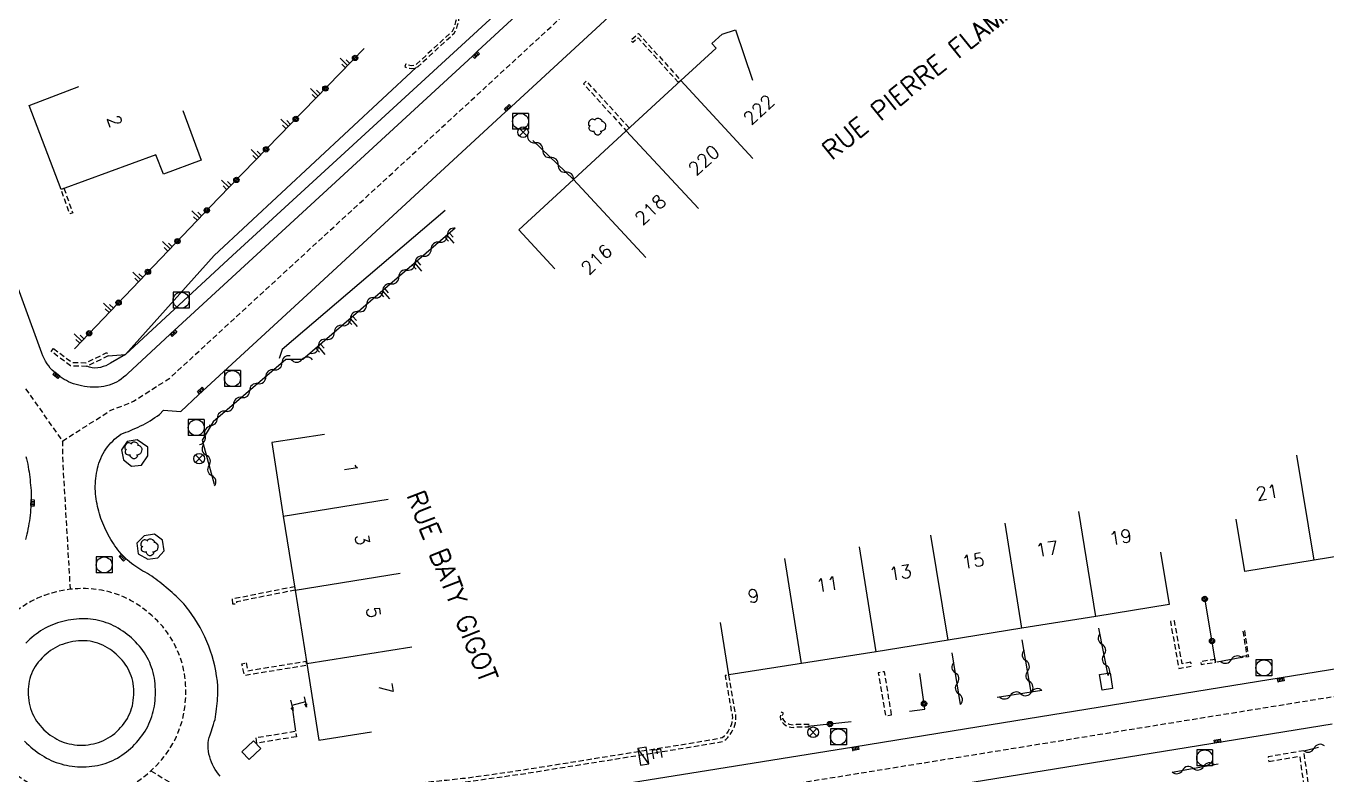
# Model space of a CAD drawing. Header units: millimetres. Extents: x 150037 to 150985, y 153000 to 154000.
# Drawn here: x 150276 to 150398.2, y 153646.2 to 153716.7 of the extents above; entities that cross this region are included whole.
import ezdxf
from ezdxf.enums import TextEntityAlignment as Align

# ---------------------------------------------------------------- set-up
doc = ezdxf.new("R2010")
doc.units = ezdxf.units.MM
doc.linetypes.add('DASHED', pattern=[0.75, 0.5, -0.25])
doc.layers.get('0').update_dxf_attribs({"linetype": 'CONTINUOUS'})
for name, color, linetype in [('W0001', 6, 'DASHED'), ('W0008', 7, 'CONTINUOUS'), ('W0017', 7, 'CONTINUOUS'), ('W0100', 7, 'CONTINUOUS'), ('W0105', 7, 'CONTINUOUS'), ('W0112', 1, 'DASHED'), ('W0211', 2, 'CONTINUOUS'), ('W0300', 7, 'CONTINUOUS'), ('W0310', 3, 'CONTINUOUS'), ('W0322', 7, 'CONTINUOUS'), ('W0400', 7, 'CONTINUOUS'), ('W0420', 7, 'CONTINUOUS'), ('W0430', 7, 'CONTINUOUS'), ('W0469', 7, 'CONTINUOUS'), ('W0989', 7, 'CONTINUOUS'), ('W0991', 7, 'CONTINUOUS'), ('W1102', 7, 'CONTINUOUS'), ('W1471', 7, 'CONTINUOUS')]:
    doc.layers.add(name, color=color, linetype=linetype)
doc.styles.get("Standard").update_dxf_attribs({"font": 'romans.shx', "width": 0.85})

# ---------------------------------------------------------------- blocks, each defined once
blk = doc.blocks.new('T400')
for p, q in [((-0.15, 0.3), (0.15, 0.3)), ((-0.15, -0.25), (-0.15, 0.3)), ((-0.15, 0.15), (0.15, 0.15)), ((-0.15, 0), (0.15, 0)), ((0.15, 0.3), (0.15, -0.25)), ((-0.15, -0.15), (0.15, -0.15)), ((-0.15, -0.25), (-0.15, -0.3)), ((-0.15, -0.3), (0.15, -0.3)), ((0.15, -0.3), (0.15, -0.25))]:
    blk.add_line(p, q)
blk = doc.blocks.new('T420')
for p, q in [((0.75, 0.75), (-0.75, 0.75)), ((-0.75, 0.75), (-0.75, -0.75)), ((0.75, 0.75), (0.75, -0.75)), ((0.75, -0.75), (-0.75, -0.75))]:
    blk.add_line(p, q)
blk.add_ellipse((0, 0), major_axis=(-0.53, 0.53), ratio=1, start_param=3.926991, end_param=10.210176)
blk = doc.blocks.new('T300')
for p, q in [((-0.8, 0.51), (-0.86, 0.34)), ((-0.86, 0.34), (-0.86, 0.17)), ((-0.86, 0.17), (-0.74, 0.06)), ((-0.69, 0.63), (-0.8, 0.51)), ((-0.8, -0.06), (-0.74, 0.06)), ((-0.74, 0.06), (-0.69, 0.11)), ((-0.57, 0.69), (-0.69, 0.63)), ((-0.46, 0.69), (-0.57, 0.69)), ((-0.29, 0.63), (-0.46, 0.69)), ((-0.29, 0.63), (-0.17, 0.74)), ((-0.23, 0.57), (-0.29, 0.63)), ((-0.17, 0.74), (-0.06, 0.8)), ((-0.06, 0.8), (0.06, 0.8)), ((0.06, 0.8), (0.23, 0.74)), ((0.23, 0.74), (0.34, 0.63)), ((0.34, 0.63), (0.4, 0.51)), ((0.46, 0.46), (0.34, 0.46)), ((0.4, 0.51), (0.4, 0.46)), ((0.57, 0.4), (0.46, 0.46)), ((0.57, 0.4), (0.69, 0.29)), ((0.69, 0.29), (0.74, 0.17)), ((0.74, 0.06), (0.69, -0.17)), ((0.74, 0.17), (0.74, 0.06)), ((-0.8, -0.17), (-0.8, -0.06)), ((-0.8, -0.23), (-0.8, -0.17)), ((-0.74, -0.34), (-0.8, -0.23)), ((-0.69, -0.4), (-0.74, -0.34)), ((-0.51, -0.46), (-0.69, -0.4)), ((-0.4, -0.46), (-0.51, -0.46)), ((-0.4, -0.46), (-0.34, -0.46)), ((-0.34, -0.46), (-0.34, -0.4)), ((-0.34, -0.51), (-0.34, -0.46)), ((-0.29, -0.63), (-0.34, -0.51)), ((-0.17, -0.74), (-0.29, -0.63)), ((-0.06, -0.8), (-0.17, -0.74)), ((0.06, -0.8), (-0.06, -0.8)), ((0.17, -0.74), (0.06, -0.8)), ((0.23, -0.69), (0.17, -0.74)), ((0.29, -0.46), (0.23, -0.46)), ((0.29, -0.63), (0.23, -0.69)), ((0.46, -0.4), (0.29, -0.46)), ((0.34, -0.51), (0.29, -0.63)), ((0.34, -0.51), (0.34, -0.46)), ((0.57, -0.34), (0.46, -0.4)), ((0.63, -0.29), (0.57, -0.34)), ((0.69, -0.17), (0.63, -0.29))]:
    blk.add_line(p, q)
blk = doc.blocks.new('t105o')
for p, q in [((-0.5, 0), (0.5, 0)), ((0.5, 0), (0.2, 0.1)), ((0.5, 0), (0.2, -0.1))]:
    blk.add_line(p, q)
blk = doc.blocks.new('T430')
at = {"flags": 128}
for points in [[(-0.4, 2.1), (0.4, 2.1)], [(-0.4, 2.1), (-0.4, 1.3)], [(-0.4, 1.7), (0, 1.7)], [(-0.4, 1.3), (0.4, 1.3)], [(0.8, 0.8), (-0.8, 0.8)], [(-0.8, 0.8), (-0.8, 0)], [(0.8, 0.8), (-0.8, 0)], [(-0.8, 0), (0.8, 0)], [(0.8, 0), (0.8, 0.8)]]:
    blk.add_lwpolyline(points, dxfattribs=at)
blk = doc.blocks.new('t322o')
at = {"color": 0, "linetype": 'Continuous'}
for radius in [0.25, 0.15]:
    blk.add_circle((0, 0), radius, dxfattribs=at)
blk = doc.blocks.new('t310o')
at = {"color": 0, "linetype": 'Continuous'}
for centre, start, end in [((-0.5, 0.38), 216.8699, 323.1304), ((0.5, -0.37), 36.8699, 143.1303)]:
    blk.add_arc(centre, 0.625, start, end, dxfattribs=at)
blk = doc.blocks.new('t211o')
at = {"color": 0, "linetype": 'Continuous'}
for p, q in [((-0.29, 0.5), (-0.29, 0)), ((0, 1), (0, 0)), ((0.29, 0.5), (0.29, 0))]:
    blk.add_line(p, q, dxfattribs=at)
blk = doc.blocks.new('T1471')
at = {"color": 0, "linetype": 'Continuous', "flags": 128}
blk.add_lwpolyline([(-0.75, -0.5), (-0.75, 0.5), (0.75, 0.5), (0.75, -0.5), (-0.75, -0.5)], dxfattribs=at)
blk = doc.blocks.new('T469')
at = {"color": 0, "linetype": 'Continuous', "flags": 128}
for points in [[(-0.35, 0.35), (0.35, -0.35)], [(-0.35, -0.35), (0.35, 0.35)]]:
    blk.add_lwpolyline(points, dxfattribs=at)
at = {"color": 0, "linetype": 'Continuous'}
blk.add_circle((0, 0), 0.5, dxfattribs=at)

msp = doc.modelspace()

# ---------------------------------------------------------------- linework, layer by layer
at = {"layer": 'W0001', "flags": 128}
for points in [[(150279.37, 153677.64), (150283.88, 153680.51), (150286.06, 153681.39), (150289.46, 153683.56), (150317.75, 153709.64), (150349.8, 153739.22), (150397.27, 153782.98), (150432.69, 153815.66), (150460.67, 153841.46), (150464.93, 153845.6), (150468.43, 153850.92), (150473.88, 153847.96), (150478.74, 153844.21), (150483.09, 153839.49), (150491.08, 153832.7), (150504.88, 153833.79), (150544.76, 153839.69), (150555.4, 153840.15), (150561.86, 153838.9)], [(150275.92, 153682.57), (150279.37, 153677.64), (150279.41, 153675.5), (150280.1, 153663.7)], [(150287.7, 153646.63), (150296.1, 153641.52), (150300.41, 153639.98), (150305.67, 153639.61), (150311.94, 153639.88), (150319.76, 153640.83), (150334.86, 153643.26), (150393.51, 153652.75), (150446.84, 153661.42), (150446.84, 153661.42)]]:
    msp.add_lwpolyline(points, dxfattribs=at)
msp.add_lwpolyline([(150271.31, 153653.22), (150271.34, 153652.86), (150271.38, 153652.5), (150271.43, 153652.14), (150271.5, 153651.78), (150271.58, 153651.42), (150271.67, 153651.06), (150271.78, 153650.71), (150271.91, 153650.35), (150272.05, 153650), (150272.21, 153649.66), (150272.38, 153649.32), (150272.58, 153648.98), (150272.78, 153648.66), (150273.01, 153648.34), (150273.25, 153648.03), (150273.5, 153647.72), (150273.76, 153647.44), (150274.02, 153647.19), (150274.27, 153646.95), (150274.53, 153646.71), (150274.79, 153646.49), (150275.06, 153646.27), (150275.34, 153646.06), (150275.63, 153645.86), (150275.92, 153645.67), (150276.22, 153645.49), (150276.53, 153645.32), (150276.84, 153645.16), (150277.16, 153645.01), (150277.48, 153644.87), (150277.82, 153644.74), (150278.15, 153644.63), (150278.5, 153644.52), (150278.84, 153644.43), (150279.19, 153644.35), (150279.55, 153644.29), (150279.91, 153644.23), (150280.27, 153644.19), (150280.64, 153644.17), (150281, 153644.15), (150281.37, 153644.15), (150281.75, 153644.16), (150282.12, 153644.18), (150282.49, 153644.22), (150282.86, 153644.27), (150283.22, 153644.34), (150283.58, 153644.42), (150283.94, 153644.51), (150284.29, 153644.62), (150284.63, 153644.74), (150284.97, 153644.87), (150285.3, 153645.02), (150285.63, 153645.18), (150285.95, 153645.35), (150286.26, 153645.54), (150286.57, 153645.73), (150286.86, 153645.94), (150287.15, 153646.16), (150287.43, 153646.39), (150287.7, 153646.63), (150287.97, 153646.88), (150288.22, 153647.13), (150288.47, 153647.4), (150288.71, 153647.68), (150288.95, 153647.97), (150289.17, 153648.27), (150289.38, 153648.57), (150289.57, 153648.88), (150289.76, 153649.2), (150289.93, 153649.52), (150290.09, 153649.84), (150290.23, 153650.18), (150290.36, 153650.51), (150290.48, 153650.85), (150290.59, 153651.19), (150290.68, 153651.54), (150290.76, 153651.89), (150290.83, 153652.24), (150290.88, 153652.59), (150290.92, 153652.94), (150290.95, 153653.29), (150290.97, 153653.64), (150290.98, 153654), (150290.97, 153654.35), (150290.96, 153654.71), (150290.93, 153655.08), (150290.89, 153655.46), (150290.83, 153655.83), (150290.76, 153656.2), (150290.67, 153656.57), (150290.57, 153656.93), (150290.46, 153657.29), (150290.33, 153657.64), (150290.18, 153657.98), (150290.02, 153658.32), (150289.85, 153658.65), (150289.66, 153658.98), (150289.47, 153659.29), (150289.25, 153659.6), (150289.03, 153659.9), (150288.8, 153660.19), (150288.55, 153660.47), (150288.3, 153660.74), (150288.03, 153661), (150287.77, 153661.24), (150287.51, 153661.47), (150287.24, 153661.69), (150286.96, 153661.9), (150286.67, 153662.11), (150286.38, 153662.3), (150286.08, 153662.49), (150285.77, 153662.66), (150285.45, 153662.83), (150285.12, 153662.98), (150284.79, 153663.12), (150284.45, 153663.25), (150284.11, 153663.36), (150283.76, 153663.46), (150283.4, 153663.55), (150283.04, 153663.62), (150282.67, 153663.68), (150282.3, 153663.72), (150281.93, 153663.75), (150281.55, 153663.77), (150281.18, 153663.77), (150280.82, 153663.76), (150280.46, 153663.73), (150280.1, 153663.7), (150279.75, 153663.65), (150279.4, 153663.59), (150279.05, 153663.53), (150278.71, 153663.44), (150278.37, 153663.35), (150278.03, 153663.25), (150277.69, 153663.13), (150277.36, 153663), (150277.04, 153662.86), (150276.72, 153662.71), (150276.41, 153662.54), (150276.1, 153662.37), (150275.8, 153662.18), (150275.5, 153661.99), (150275.21, 153661.78), (150274.93, 153661.56), (150274.66, 153661.33), (150274.39, 153661.1), (150274.13, 153660.85), (150273.88, 153660.6), (150273.63, 153660.33), (150273.37, 153660.04), (150273.13, 153659.73), (150272.9, 153659.42), (150272.69, 153659.09), (150272.5, 153658.77), (150272.32, 153658.43), (150272.15, 153658.1), (150272, 153657.75), (150271.87, 153657.41), (150271.75, 153657.06), (150271.65, 153656.71), (150271.56, 153656.36), (150271.49, 153656.01), (150271.42, 153655.66), (150271.38, 153655.31), (150271.34, 153654.96), (150271.31, 153654.61), (150271.3, 153654.27), (150271.29, 153653.92), (150271.3, 153653.58)], close=True, dxfattribs=at)
at = {"layer": 'W0008', "flags": 128}
for points in [[(150345.4, 153739.24), (150318.44, 153714.36), (150317.91, 153713.85), (150289.48, 153687.66), (150285.52, 153684.01), (150285.33, 153683.82), (150285.12, 153683.64), (150284.91, 153683.48), (150284.68, 153683.32), (150284.47, 153683.2), (150284.25, 153683.09), (150284.02, 153682.99), (150283.78, 153682.91), (150283.53, 153682.85), (150283.27, 153682.79), (150283.02, 153682.75), (150282.76, 153682.72), (150282.49, 153682.71), (150282.23, 153682.71), (150281.97, 153682.72), (150281.7, 153682.75), (150281.44, 153682.78), (150281.18, 153682.83), (150280.93, 153682.89), (150280.68, 153682.96), (150280.42, 153683.04), (150280.18, 153683.13), (150279.96, 153683.23), (150279.75, 153683.33), (150279.54, 153683.45), (150279.34, 153683.57), (150279.15, 153683.7), (150278.96, 153683.84), (150278.77, 153683.99), (150278.59, 153684.15), (150278.41, 153684.32), (150278.24, 153684.51), (150278.09, 153684.71), (150277.94, 153684.92), (150277.79, 153685.16), (150277.66, 153685.4), (150277.53, 153685.65), (150277.43, 153685.91), (150272, 153700.8)], [(150328.85, 153725.89), (150318.01, 153715.88), (150295.38, 153695.1), (150285.31, 153685.8), (150283.91, 153684.98), (150283.69, 153684.85), (150283.46, 153684.73), (150283.21, 153684.65), (150282.95, 153684.57), (150282.69, 153684.52), (150282.41, 153684.51), (150282.16, 153684.53), (150281.91, 153684.59), (150281.67, 153684.68)], [(150275.94, 153676.2), (150276.01, 153675.96), (150276.07, 153675.72), (150276.12, 153675.47), (150276.16, 153675.23), (150276.2, 153674.98), (150276.24, 153674.74), (150276.27, 153674.49), (150276.3, 153674.24), (150276.34, 153673.99), (150276.36, 153673.74), (150276.39, 153673.49), (150276.41, 153673.24), (150276.43, 153672.99), (150276.44, 153672.73), (150276.44, 153672.48), (150276.44, 153672.23), (150276.43, 153671.97), (150276.42, 153671.7), (150276.41, 153671.44), (150276.39, 153671.18), (150276.37, 153670.92), (150276.34, 153670.66), (150276.31, 153670.4), (150276.27, 153670.14), (150276.23, 153669.89), (150276.19, 153669.63), (150276.14, 153669.37), (150276.09, 153669.12), (150276.04, 153668.88), (150275.98, 153668.63), (150275.91, 153668.39)], [(150275.82, 153649.41), (150276.01, 153649.22), (150276.21, 153649.04), (150276.4, 153648.86), (150276.6, 153648.69), (150276.81, 153648.53), (150277.01, 153648.37), (150277.22, 153648.22), (150277.44, 153648.09), (150277.65, 153647.96), (150277.87, 153647.83), (150278.1, 153647.72), (150278.32, 153647.61), (150278.55, 153647.51), (150278.79, 153647.42), (150279.03, 153647.34), (150279.27, 153647.27), (150279.52, 153647.2), (150279.77, 153647.15), (150280.02, 153647.1), (150280.28, 153647.06), (150280.54, 153647.03), (150280.8, 153647.01), (150281.07, 153647), (150281.34, 153647), (150281.62, 153647.01), (150281.88, 153647.02), (150282.15, 153647.05), (150282.41, 153647.09), (150282.66, 153647.13), (150282.91, 153647.19), (150283.16, 153647.25), (150283.4, 153647.33), (150283.64, 153647.41), (150283.87, 153647.5), (150284.1, 153647.6), (150284.32, 153647.71), (150284.55, 153647.83), (150284.76, 153647.96), (150284.97, 153648.1), (150285.18, 153648.24), (150285.39, 153648.4), (150285.59, 153648.56), (150285.78, 153648.74), (150285.98, 153648.92), (150286.16, 153649.11), (150286.35, 153649.3), (150286.53, 153649.51), (150286.69, 153649.72), (150286.85, 153649.93), (150287, 153650.15), (150287.14, 153650.36), (150287.27, 153650.59), (150287.39, 153650.81), (150287.5, 153651.04), (150287.6, 153651.27), (150287.69, 153651.5), (150287.77, 153651.74), (150287.85, 153651.98), (150287.91, 153652.22), (150287.97, 153652.47), (150288.02, 153652.72), (150288.06, 153652.97), (150288.09, 153653.23), (150288.11, 153653.48), (150288.12, 153653.75), (150288.13, 153654.01), (150288.12, 153654.27), (150288.11, 153654.54), (150288.09, 153654.82), (150288.06, 153655.08), (150288.02, 153655.35), (150287.97, 153655.6), (150287.91, 153655.86), (150287.84, 153656.11), (150287.76, 153656.35), (150287.67, 153656.59), (150287.58, 153656.83), (150287.47, 153657.06), (150287.35, 153657.29), (150287.22, 153657.51), (150287.08, 153657.72), (150286.94, 153657.94), (150286.78, 153658.15), (150286.62, 153658.35), (150286.44, 153658.55), (150286.26, 153658.75), (150286.06, 153658.94), (150285.87, 153659.12), (150285.67, 153659.29), (150285.47, 153659.46), (150285.26, 153659.61), (150285.06, 153659.76), (150284.85, 153659.9), (150284.63, 153660.03), (150284.41, 153660.16), (150284.19, 153660.27), (150283.96, 153660.38), (150283.74, 153660.47), (150283.5, 153660.56), (150283.27, 153660.64), (150283.03, 153660.71), (150282.78, 153660.77), (150282.53, 153660.82), (150282.28, 153660.86), (150282.02, 153660.89), (150281.76, 153660.91), (150281.5, 153660.92), (150281.23, 153660.92), (150280.96, 153660.91), (150280.69, 153660.89), (150280.43, 153660.87), (150280.17, 153660.83), (150279.91, 153660.79), (150279.66, 153660.74), (150279.41, 153660.68), (150279.16, 153660.61), (150278.92, 153660.54), (150278.68, 153660.46), (150278.45, 153660.36), (150278.22, 153660.26), (150277.99, 153660.16), (150277.77, 153660.04), (150277.55, 153659.92), (150277.33, 153659.78), (150277.12, 153659.64), (150276.92, 153659.49), (150276.71, 153659.34), (150276.51, 153659.17), (150276.31, 153659), (150276.12, 153658.81), (150275.93, 153658.62)], [(150401.87, 153656.65), (150364.35, 153650.59), (150353.77, 153648.85), (150338.35, 153646.37), (150321.51, 153643.67)], [(150300.94, 153652.79), (150301.28, 153650.36)], [(150342.47, 153641.93), (150377.26, 153647.56), (150398.73, 153651.04)]]:
    msp.add_lwpolyline(points, dxfattribs=at)
msp.add_lwpolyline([(150294.19, 153646.12), (150294.04, 153646.32), (150293.89, 153646.53), (150293.75, 153646.75), (150293.62, 153646.98), (150293.5, 153647.21), (150293.39, 153647.45), (150293.3, 153647.69), (150293.22, 153647.94), (150293.15, 153648.2), (150293.1, 153648.46), (150293.08, 153648.72), (150293.07, 153648.99), (150293.08, 153649.25), (150293.12, 153649.5), (150293.18, 153649.76), (150293.26, 153650.01), (150293.57, 153650.99), (150293.65, 153651.22), (150293.72, 153651.46), (150293.77, 153651.7), (150293.8, 153651.94), (150293.83, 153652.19), (150293.86, 153652.45), (150293.89, 153652.7), (150293.92, 153652.95), (150293.94, 153653.2), (150293.96, 153653.45), (150293.98, 153653.7), (150293.99, 153653.95), (150294, 153654.2), (150293.99, 153654.45), (150293.99, 153654.58, 0.14031), (150291.26, 153661.73), (150291.11, 153661.93), (150290.95, 153662.13), (150290.78, 153662.32), (150290.61, 153662.51), (150290.44, 153662.69), (150290.26, 153662.87), (150290.07, 153663.05), (150289.89, 153663.22), (150289.7, 153663.39), (150289.51, 153663.55), (150289.31, 153663.72), (150289.12, 153663.88), (150288.92, 153664.05), (150288.73, 153664.21), (150288.54, 153664.36), (150288.35, 153664.51), (150288.16, 153664.65), (150287.97, 153664.79), (150287.77, 153664.93), (150287.57, 153665.05), (150287.36, 153665.18), (150287.15, 153665.3), (150286.94, 153665.41), (150286.1, 153665.98), (150285.88, 153666.13), (150285.67, 153666.29), (150285.47, 153666.47), (150285.28, 153666.65), (150285.09, 153666.84), (150284.91, 153667.03), (150284.75, 153667.22), (150284.6, 153667.41), (150284.45, 153667.6), (150284.31, 153667.8), (150284.18, 153668), (150284.04, 153668.2), (150283.92, 153668.4), (150283.8, 153668.61), (150283.68, 153668.83), (150283.57, 153669.04), (150283.46, 153669.25), (150283.36, 153669.47), (150283.26, 153669.69), (150283.17, 153669.91), (150283.08, 153670.13), (150283, 153670.35), (150282.93, 153670.58), (150282.86, 153670.81), (150282.79, 153671.04), (150282.74, 153671.27), (150282.68, 153671.5), (150282.63, 153671.74), (150282.59, 153671.97), (150282.55, 153672.21), (150282.52, 153672.44), (150282.5, 153672.68), (150282.48, 153672.92), (150282.47, 153673.16), (150282.47, 153673.4), (150282.48, 153673.64), (150282.5, 153673.89), (150282.52, 153674.13), (150282.55, 153674.37), (150282.59, 153674.62), (150282.63, 153674.86), (150282.68, 153675.09), (150282.74, 153675.33), (150282.81, 153675.56), (150282.89, 153675.79), (150282.98, 153676.02), (150283.09, 153676.25), (150283.2, 153676.47), (150283.33, 153676.69), (150283.47, 153676.89), (150283.61, 153677.09), (150283.77, 153677.28), (150283.93, 153677.47), (150284.1, 153677.65), (150284.28, 153677.82), (150284.47, 153677.98), (150284.67, 153678.14), (150284.88, 153678.28), (150285.11, 153678.4), (150285.34, 153678.49), (150285.59, 153678.55), (150286.04, 153678.75), (150286.27, 153678.85), (150286.5, 153678.96), (150286.73, 153679.07), (150286.96, 153679.18), (150287.19, 153679.3), (150287.41, 153679.42), (150287.63, 153679.56), (150287.85, 153679.7), (150288.07, 153679.85), (150288.29, 153680), (150288.5, 153680.15), (150288.88, 153680.54), (150290.51, 153680.44), (150292.17, 153681.99), (150303.18, 153692.13), (150321.01, 153708.57), (150321.6, 153709.11), (150338.29, 153724.54)], format="xyb", dxfattribs=at)
msp.add_lwpolyline([(150277.1, 153656.84), (150276.95, 153656.64), (150276.81, 153656.43), (150276.68, 153656.21), (150276.57, 153655.99), (150276.47, 153655.76), (150276.38, 153655.53), (150276.31, 153655.3), (150276.25, 153655.06), (150276.21, 153654.81), (150276.18, 153654.56), (150276.16, 153654.31), (150276.15, 153654.05), (150276.16, 153653.79), (150276.18, 153653.51), (150276.21, 153653.25), (150276.25, 153652.98), (150276.31, 153652.73), (150276.39, 153652.48), (150276.47, 153652.23), (150276.57, 153651.99), (150276.68, 153651.76), (150276.81, 153651.53), (150276.95, 153651.31), (150277.1, 153651.1), (150277.27, 153650.89), (150277.45, 153650.69), (150277.64, 153650.49), (150277.83, 153650.31), (150278.03, 153650.15), (150278.23, 153649.99), (150278.44, 153649.85), (150278.65, 153649.72), (150278.86, 153649.59), (150279.08, 153649.49), (150279.3, 153649.39), (150279.53, 153649.3), (150279.77, 153649.23), (150280.01, 153649.16), (150280.25, 153649.12), (150280.5, 153649.08), (150280.75, 153649.05), (150281.01, 153649.04), (150281.27, 153649.04), (150281.54, 153649.05), (150281.8, 153649.08), (150282.05, 153649.12), (150282.3, 153649.17), (150282.54, 153649.23), (150282.78, 153649.3), (150283.01, 153649.39), (150283.24, 153649.48), (150283.46, 153649.59), (150283.68, 153649.72), (150283.89, 153649.85), (150284.09, 153649.99), (150284.29, 153650.15), (150284.48, 153650.32), (150284.67, 153650.5), (150284.85, 153650.7), (150285.03, 153650.9), (150285.19, 153651.12), (150285.34, 153651.34), (150285.48, 153651.56), (150285.6, 153651.79), (150285.71, 153652.02), (150285.8, 153652.26), (150285.88, 153652.5), (150285.95, 153652.74), (150286, 153652.99), (150286.04, 153653.25), (150286.07, 153653.51), (150286.09, 153653.77), (150286.09, 153654.04), (150286.08, 153654.31), (150286.06, 153654.57), (150286.03, 153654.83), (150285.98, 153655.07), (150285.92, 153655.32), (150285.85, 153655.55), (150285.76, 153655.78), (150285.66, 153656.01), (150285.55, 153656.23), (150285.43, 153656.44), (150285.29, 153656.65), (150285.15, 153656.85), (150284.99, 153657.04), (150284.82, 153657.23), (150284.63, 153657.42), (150284.44, 153657.6), (150284.24, 153657.77), (150284.03, 153657.93), (150283.82, 153658.07), (150283.61, 153658.21), (150283.39, 153658.33), (150283.17, 153658.44), (150282.94, 153658.54), (150282.7, 153658.63), (150282.46, 153658.7), (150282.22, 153658.76), (150281.97, 153658.81), (150281.71, 153658.84), (150281.44, 153658.86), (150281.17, 153658.86), (150280.9, 153658.85), (150280.63, 153658.82), (150280.37, 153658.79), (150280.11, 153658.74), (150279.86, 153658.68), (150279.62, 153658.61), (150279.38, 153658.52), (150279.14, 153658.43), (150278.91, 153658.32), (150278.69, 153658.2), (150278.47, 153658.07), (150278.26, 153657.93), (150278.05, 153657.77), (150277.85, 153657.61), (150277.65, 153657.43), (150277.46, 153657.24), (150277.27, 153657.04)], close=True, dxfattribs=at)
at = {"layer": 'W0017', "flags": 128}
for points in [[(150285.11, 153675.87), (150285.86, 153675.27), (150286.81, 153675.39), (150287.39, 153676.25), (150287.41, 153677.08), (150286.41, 153677.77), (150285.45, 153677.61), (150284.93, 153676.81)], [(150288.34, 153666.67), (150288.95, 153667.32), (150288.79, 153668.31), (150288.03, 153668.9), (150287.06, 153668.73), (150286.37, 153668.03), (150286.5, 153667.04), (150287.39, 153666.52)]]:
    msp.add_lwpolyline(points, close=True, dxfattribs=at)
at = {"layer": 'W0100', "flags": 128}
for points in [[(150337.51, 153711.57), (150340.83, 153714.61), (150340.43, 153715.04), (150341.38, 153715.91), (150342.66, 153716.34), (150344.25, 153711.6)], [(150337.51, 153711.57), (150332.37, 153706.84), (150327.42, 153702.25), (150322.28, 153697.52), (150325.67, 153693.84)], [(150290.68, 153708.75), (150292.43, 153704.06), (150288.89, 153702.75), (150288.15, 153704.57), (150279.25, 153701.32), (150276.25, 153709.22), (150280.93, 153710.99)], [(150304, 153678.26), (150299.05, 153677.5), (150300.12, 153670.57), (150301.24, 153663.62), (150302.35, 153656.72), (150303.49, 153649.51), (150308.43, 153650.29)], [(150430.63, 153677.05), (150431.46, 153672.11), (150424.54, 153670.95), (150417.66, 153669.83), (150410.84, 153668.69), (150403.78, 153667.54), (150397.03, 153666.45), (150390.52, 153665.38), (150389.7, 153670.31)], [(150382.6, 153667.2), (150383.4, 153662.27), (150376.51, 153661.15), (150369.57, 153660.05), (150362.63, 153658.91), (150355.87, 153657.82), (150342.02, 153655.64), (150341.24, 153660.57)], [(150302.22, 153653.11), (150300.93, 153652.78)]]:
    msp.add_lwpolyline(points, dxfattribs=at)
at = {"layer": 'W0112', "flags": 128}
for points in [[(150315.67, 153719.36), (150315.85, 153719.16), (150315.99, 153718.95), (150316.08, 153718.74), (150316.17, 153718.52), (150316.23, 153718.28), (150316.29, 153718.04), (150316.34, 153717.79), (150316.38, 153717.55), (150316.38, 153717.31), (150316.34, 153717.07), (150316.28, 153716.83), (150316.21, 153716.6), (150316.11, 153716.37), (150316, 153716.18), (150312.67, 153713.1), (150312.46, 153712.99), (150312.22, 153712.95), (150312.03, 153712.97), (150311.86, 153713.02), (150311.67, 153713.12), (150311.55, 153712.88), (150311.76, 153712.77), (150311.99, 153712.71), (150312.23, 153712.69), (150312.54, 153712.74), (150312.82, 153712.89), (150316.21, 153716.02), (150316.34, 153716.26), (150316.45, 153716.5), (150316.53, 153716.76), (150316.6, 153717.02), (150316.64, 153717.29), (150316.64, 153717.56), (150316.6, 153717.83), (150316.54, 153718.1), (150316.48, 153718.35), (150316.41, 153718.6), (150316.33, 153718.84), (150316.22, 153719.07), (150316.06, 153719.32), (150315.86, 153719.53)], [(150337.29, 153711.37), (150333.49, 153715.57), (150332.99, 153715.14), (150332.8, 153715.36), (150333.52, 153715.98), (150337.51, 153711.57)], [(150332.66, 153707.1), (150328.63, 153711.52), (150328.35, 153711.26), (150332.37, 153706.84)], [(150279.52, 153701.42), (150280.34, 153699.1), (150280.07, 153699.01), (150279.25, 153701.32)], [(150278.53, 153686.35), (150280.27, 153685.05), (150281.58, 153685.01), (150283.54, 153685.96), (150283.69, 153685.66), (150281.65, 153684.67), (150280.15, 153684.71), (150278.33, 153686.07)], [(150295.4, 153662.3), (150295.36, 153662.81), (150301.17, 153663.97), (150301.24, 153663.62), (150295.74, 153662.52), (150295.76, 153662.33)], [(150385.46, 153656.84), (150384.63, 153656.7), (150383.91, 153660.74), (150383.53, 153660.67), (150384.32, 153656.26), (150385.52, 153656.47)], [(150390.31, 153657.4), (150390.73, 153657.46), (150390.37, 153659.85), (150390.49, 153659.87), (150390.86, 153657.36), (150390.32, 153657.29)], [(150296.64, 153656.77), (150296.79, 153656.04), (150302.26, 153656.93), (150302.32, 153656.54), (150296.49, 153655.59), (150296.25, 153656.69)], [(150387.76, 153657.11), (150386.37, 153656.9), (150386.41, 153656.63), (150387.8, 153656.84)], [(150301.85, 153645.06), (150301.85, 153644.73), (150302.1, 153644.73), (150302.35, 153644.72), (150302.6, 153644.72), (150302.86, 153644.72), (150303.11, 153644.71), (150303.36, 153644.71), (150303.62, 153644.71), (150303.87, 153644.71), (150304.12, 153644.71), (150304.37, 153644.71), (150304.63, 153644.72), (150304.88, 153644.72), (150305.13, 153644.72), (150305.38, 153644.73), (150305.64, 153644.73), (150305.89, 153644.74), (150306.14, 153644.74), (150306.4, 153644.75), (150306.65, 153644.76), (150306.9, 153644.77), (150307.15, 153644.78), (150307.41, 153644.79), (150307.66, 153644.8), (150307.91, 153644.81), (150308.16, 153644.82), (150308.41, 153644.83), (150308.66, 153644.85), (150308.9, 153644.86), (150309.15, 153644.87), (150309.4, 153644.89), (150309.64, 153644.9), (150309.89, 153644.92), (150310.14, 153644.93), (150310.38, 153644.95), (150310.63, 153644.97), (150310.87, 153644.98), (150311.12, 153645), (150311.37, 153645.02), (150311.61, 153645.04), (150311.86, 153645.06), (150312.1, 153645.07), (150312.35, 153645.09), (150312.6, 153645.11), (150312.84, 153645.14), (150313.09, 153645.16), (150313.33, 153645.18), (150313.58, 153645.2), (150313.83, 153645.22), (150314.07, 153645.25), (150314.32, 153645.27), (150314.56, 153645.29), (150314.81, 153645.32), (150315.05, 153645.34), (150315.3, 153645.37), (150315.55, 153645.39), (150315.79, 153645.42), (150316.04, 153645.45), (150316.28, 153645.47), (150316.53, 153645.5), (150316.77, 153645.53), (150317.02, 153645.56), (150317.26, 153645.59), (150317.51, 153645.62), (150322.51, 153646.32), (150339.37, 153649.02), (150341.54, 153649.41), (150341.75, 153649.58), (150341.93, 153649.77), (150342.1, 153649.97), (150342.25, 153650.19), (150342.38, 153650.42), (150342.49, 153650.66), (150342.58, 153650.91), (150342.64, 153651.15), (150342.68, 153651.39), (150342.69, 153651.63), (150342.68, 153651.87), (150342.65, 153652.11), (150342.59, 153652.35), (150342.02, 153655.64), (150341.68, 153655.58), (150342.25, 153652.28), (150342.31, 153652.05), (150342.35, 153651.84), (150342.36, 153651.63), (150342.34, 153651.43), (150342.31, 153651.22), (150342.26, 153651.01), (150342.17, 153650.78), (150342.08, 153650.57), (150341.96, 153650.37), (150341.83, 153650.18), (150341.68, 153650), (150341.51, 153649.83), (150341.39, 153649.72), (150339.32, 153649.34), (150322.46, 153646.65), (150317.46, 153645.94), (150317.22, 153645.91), (150316.98, 153645.89), (150316.73, 153645.86), (150316.49, 153645.83), (150316.24, 153645.8), (150316, 153645.77), (150315.76, 153645.75), (150315.51, 153645.72), (150315.27, 153645.7), (150315.02, 153645.67), (150314.78, 153645.65), (150314.53, 153645.62), (150314.29, 153645.6), (150314.04, 153645.58), (150313.8, 153645.55), (150313.55, 153645.53), (150313.3, 153645.51), (150313.06, 153645.49), (150312.81, 153645.47), (150312.57, 153645.44), (150312.32, 153645.42), (150312.08, 153645.4), (150311.83, 153645.39), (150311.59, 153645.37), (150311.34, 153645.35), (150311.1, 153645.33), (150310.85, 153645.31), (150310.61, 153645.3), (150310.36, 153645.28), (150310.11, 153645.26), (150309.87, 153645.25), (150309.62, 153645.23), (150309.38, 153645.22), (150309.13, 153645.2), (150308.88, 153645.19), (150308.64, 153645.18), (150308.39, 153645.16), (150308.15, 153645.15), (150307.9, 153645.14), (150307.64, 153645.13), (150307.39, 153645.12), (150307.14, 153645.11), (150306.89, 153645.1), (150306.64, 153645.09), (150306.39, 153645.08), (150306.13, 153645.07), (150305.88, 153645.07), (150305.63, 153645.06), (150305.38, 153645.06), (150305.13, 153645.05), (150304.87, 153645.05), (150304.62, 153645.05), (150304.37, 153645.05), (150304.12, 153645.04), (150303.87, 153645.04), (150303.62, 153645.04), (150303.36, 153645.04), (150303.11, 153645.05), (150302.86, 153645.05), (150302.61, 153645.05), (150302.36, 153645.05), (150302.11, 153645.06)], [(150357.32, 153651.9), (150356.65, 153655.95), (150356.07, 153655.85), (150356.75, 153651.81)], [(150349.56, 153650.99), (150348.36, 153650.97), (150348.09, 153650.93), (150347.88, 153650.94), (150347.69, 153650.99), (150347.52, 153651.08), (150347.35, 153651.21), (150347.2, 153651.39), (150347.1, 153651.55), (150347.07, 153651.7), (150347.08, 153651.86), (150347.17, 153652.05), (150346.96, 153652.14), (150346.87, 153651.91), (150346.84, 153651.69), (150346.89, 153651.47), (150347.01, 153651.26), (150347.2, 153651.05), (150347.39, 153650.89), (150347.61, 153650.78), (150347.85, 153650.72), (150348.1, 153650.71), (150348.37, 153650.75), (150349.56, 153650.77)], [(150301.37, 153649.83), (150297.66, 153649.23), (150297.57, 153649.75), (150301.28, 153650.35)], [(150392.78, 153647.5), (150395.68, 153647.99), (150396.09, 153645.07), (150396.54, 153645.13), (150396.07, 153648.52), (150392.71, 153647.94)]]:
    msp.add_lwpolyline(points, close=True, dxfattribs=at)
at = {"layer": 'W0211', "flags": 128}
for points in [[(150283.69, 153685.66), (150285.31, 153685.8), (150293.65, 153695.11), (150312.64, 153712.79)], [(150315.35, 153699.32), (150300.03, 153686.26), (150299.75, 153685.42)]]:
    msp.add_lwpolyline(points, dxfattribs=at)
at = {"layer": 'W0310', "flags": 128}
for points in [[(150327.41, 153702.25), (150323.6, 153705.91)], [(150316.31, 153697.66), (150301.98, 153685.31), (150300.39, 153685.33), (150293.54, 153679.45), (150292.51, 153677.74), (150293.63, 153673.59)], [(150377.67, 153655.59), (150376.81, 153660.04)], [(150370.45, 153654.04), (150369.61, 153658.94)], [(150363.81, 153652.87), (150363.01, 153657.72)], [(150390.25, 153657.27), (150387.94, 153656.84)], [(150371.45, 153654.19), (150367.25, 153653.52)], [(150396.07, 153648.52), (150397.46, 153648.84)], [(150383.69, 153646.51), (150388.03, 153647.27)]]:
    msp.add_lwpolyline(points, dxfattribs=at)
at = {"layer": 'W0322', "flags": 128}
for points in [[(150280.51, 153686.33), (150294.06, 153700.49), (150307.75, 153714.57)], [(150387.78, 153656.87), (150386.72, 153663.04)], [(150359, 153652.23), (150360.45, 153652.41), (150359.97, 153655.78)], [(150353.52, 153651.24), (150349.46, 153650.8)]]:
    msp.add_lwpolyline(points, dxfattribs=at)
at = {"layer": 'W1102', "flags": 128}
for points in [[(150337.51, 153711.57), (150344.28, 153704.21)], [(150332.37, 153706.84), (150339.17, 153699.51)], [(150327.42, 153702.25), (150334.22, 153694.91)], [(150397.03, 153666.45), (150395.43, 153676.32)], [(150300.12, 153670.57), (150309.99, 153672.17)], [(150376.51, 153661.15), (150374.92, 153671.03)], [(150369.57, 153660.05), (150367.99, 153669.92)], [(150362.63, 153658.91), (150361.01, 153668.78)], [(150355.87, 153657.82), (150354.31, 153667.7)], [(150348.85, 153656.71), (150347.29, 153666.59)], [(150301.24, 153663.62), (150311.11, 153665.22)], [(150302.35, 153656.72), (150312.23, 153658.28)]]:
    msp.add_lwpolyline(points, dxfattribs=at)

# ---------------------------------------------------------------- block references
at = {"layer": 'W0105'}
for p, rotation in [((150300.93, 153652.78), 284.4765208690363), ((150302.22, 153653.11), 283.3711969369451)]:
    msp.add_blockref('t105o', p, dxfattribs=dict(at, rotation=rotation))
at = {"layer": 'W0211'}
for p, rotation in [((150306.19, 153712.96), 45.78801616523062), ((150303.41, 153710.1), 45.78801616523062), ((150300.62, 153707.23), 45.78801616523062), ((150297.83, 153704.36), 45.78801616523062), ((150295.04, 153701.5), 45.78801616523062), ((150292.26, 153698.61), 46.26325415187672), ((150315.55, 153697.01), 220.7525358346436), ((150289.5, 153695.72), 46.26325415187672), ((150312.52, 153694.39), 220.7525358346436), ((150286.73, 153692.83), 46.26325415187672), ((150309.49, 153691.78), 220.7525358346436), ((150283.97, 153689.94), 46.26325415187672), ((150306.46, 153689.17), 220.7525358346436), ((150281.2, 153687.05), 46.26325415187672), ((150303.43, 153686.56), 220.7525358346436)]:
    msp.add_blockref('t211o', p, dxfattribs=dict(at, rotation=rotation))
at = {"layer": 'W0300'}
for p in [(150329.7, 153707.23), (150286.1, 153676.78), (150287.62, 153667.65)]:
    msp.add_blockref('T300', p, dxfattribs=at)
at = {"layer": 'W0310'}
for p, rotation in [((150323.81, 153705.71), 136.1561741800543), ((150325.25, 153704.32), 136.1561741800543), ((150326.69, 153702.94), 136.1561741800543), ((150315.55, 153697.01), 220.7525358346436), ((150314.03, 153695.7), 220.7525358346436), ((150312.52, 153694.39), 220.7525358346436), ((150311, 153693.09), 220.7525358346436), ((150309.49, 153691.78), 220.7525358346436), ((150307.97, 153690.48), 220.7525358346436), ((150306.46, 153689.17), 220.7525358346436), ((150304.94, 153687.87), 220.7525358346436), ((150303.43, 153686.56), 220.7525358346436), ((150300.01, 153685.01), 220.6346856991252), ((150298.49, 153683.7), 220.6346856991252), ((150301.89, 153685.31), 179.3131863739856), ((150296.98, 153682.4), 220.6346856991252), ((150295.46, 153681.1), 220.6346856991252), ((150293.94, 153679.8), 220.6346856991252), ((150292.78, 153678.19), 238.8291331266919), ((150292.89, 153676.32), 285.1027137741537), ((150293.41, 153674.39), 285.1027137741537), ((150377.1, 153658.54), 101.0261680533859), ((150369.94, 153656.99), 99.76778204359363), ((150377.48, 153656.57), 101.0261680533859), ((150389.26, 153657.09), 190.5778133684252), ((150363.32, 153655.83), 99.377161475158), ((150370.28, 153655.02), 99.76778204359363), ((150363.65, 153653.86), 99.377161475158), ((150368.49, 153653.72), 188.9728065581007), ((150370.47, 153654.03), 188.9728065581007), ((150397.04, 153648.74), 13.09409651284541), ((150384.68, 153646.69), 9.850745402592004), ((150386.65, 153647.03), 9.850745402592004)]:
    msp.add_blockref('t310o', p, dxfattribs=dict(at, rotation=rotation))
at = {"layer": 'W0322'}
for p, rotation in [((150306.89, 153713.68), 45.78801616523062), ((150304.1, 153710.81), 45.78801616523062), ((150301.31, 153707.95), 45.78801616523062), ((150298.52, 153705.08), 45.78801616523062), ((150295.73, 153702.21), 45.78801616523062), ((150292.95, 153699.34), 46.26325415187672), ((150290.19, 153696.45), 46.26325415187672), ((150287.42, 153693.56), 46.26325415187672), ((150284.66, 153690.67), 46.26325415187672), ((150281.89, 153687.78), 46.26325415187672), ((150386.76, 153662.79), 99.74242914202817), ((150387.44, 153658.84), 99.74242914202817), ((150360.37, 153652.95), 98.07963575541673), ((150351.53, 153651.02), 186.0951679083475)]:
    msp.add_blockref('t322o', p, dxfattribs=dict(at, rotation=rotation))
at = {"layer": 'W0400'}
for p, rotation in [((150318.25, 153713.96), 313.5043900079098), ((150321.25, 153708.98), 132.4407026305609), ((150289.82, 153687.78), 312.6550272425106), ((150278.8, 153683.84), 231.4030756504595), ((150292.39, 153682.4), 132.6492684295756), ((150276.57, 153671.83), 357.5995191243246), ((150285.02, 153666.68), 224.677105990591), ((150393.9, 153655.18), 279.1783055685082), ((150387.97, 153649.42), 99.19470006935948), ((150353.92, 153648.73), 279.3169075568218)]:
    msp.add_blockref('T400', p, dxfattribs=dict(at, rotation=rotation))
at = {"layer": 'W0420'}
for p in [(150322.44, 153707.72), (150290.53, 153690.89), (150295.36, 153683.52), (150291.96, 153678.91), (150283.3, 153665.99), (150392.32, 153656.31), (150352.32, 153649.82), (150386.75, 153647.84)]:
    msp.add_blockref('T420', p, dxfattribs=at)
at = {"layer": 'W0430', "rotation": 279.111005527306}
msp.add_blockref('T430', (150333.6, 153647.94), dxfattribs=at)
at = {"layer": 'W0469'}
for p in [(150322.68, 153706.7), (150292.23, 153675.99), (150349.95, 153650.25)]:
    msp.add_blockref('T469', p, dxfattribs=at)
at = {"layer": 'W1471'}
for p, rotation in [((150377.48, 153655.02), 279.1783055656874), ((150297.13, 153648.56), 223.3397256694898)]:
    msp.add_blockref('T1471', p, dxfattribs=dict(at, rotation=rotation))

# ---------------------------------------------------------------- texts
at = {"layer": 'W0989'}
for s, rotation, p in [('RUE PIERRE FLAMAND', 38.7712, (150361.11, 153712.69)), ('RUE BATY GIGOT', 291.5048, (150316.01, 153663.97))]:
    msp.add_text(s, height=1.75, rotation=rotation, dxfattribs=at).set_placement(p, align=Align.MIDDLE)
at = {"layer": 'W0991'}
for s, rotation, p in [('222', 42.7708, (150344.84, 153708.82)), ('2', 290.789, (150284.29, 153707.75)), ('220', 42.6195, (150339.68, 153704.06)), ('218', 42.848, (150334.65, 153699.41)), ('216', 42.6528, (150329.59, 153694.73)), ('1', 278.7149, (150306.5, 153675.1)), ('21', 9.3627, (150392.63, 153672.82)), ('3', 279.0647, (150307.56, 153668.37)), ('19', 9.1688, (150378.84, 153668.62)), ('17', 9.0685, (150371.94, 153667.51)), ('15', 9.2957, (150364.97, 153666.39)), ('11', 8.961, (150351.27, 153664.18)), ('13', 9.168, (150358.13, 153665.28)), ('9', 8.961, (150344.34, 153663.09)), ('5', 278.7692, (150308.63, 153661.52)), ('7', 279.4332, (150309.78, 153654.37))]:
    msp.add_text(s, height=1.25, rotation=rotation, dxfattribs=at).set_placement(p, align=Align.MIDDLE)

doc.saveas('drawing.dxf')
